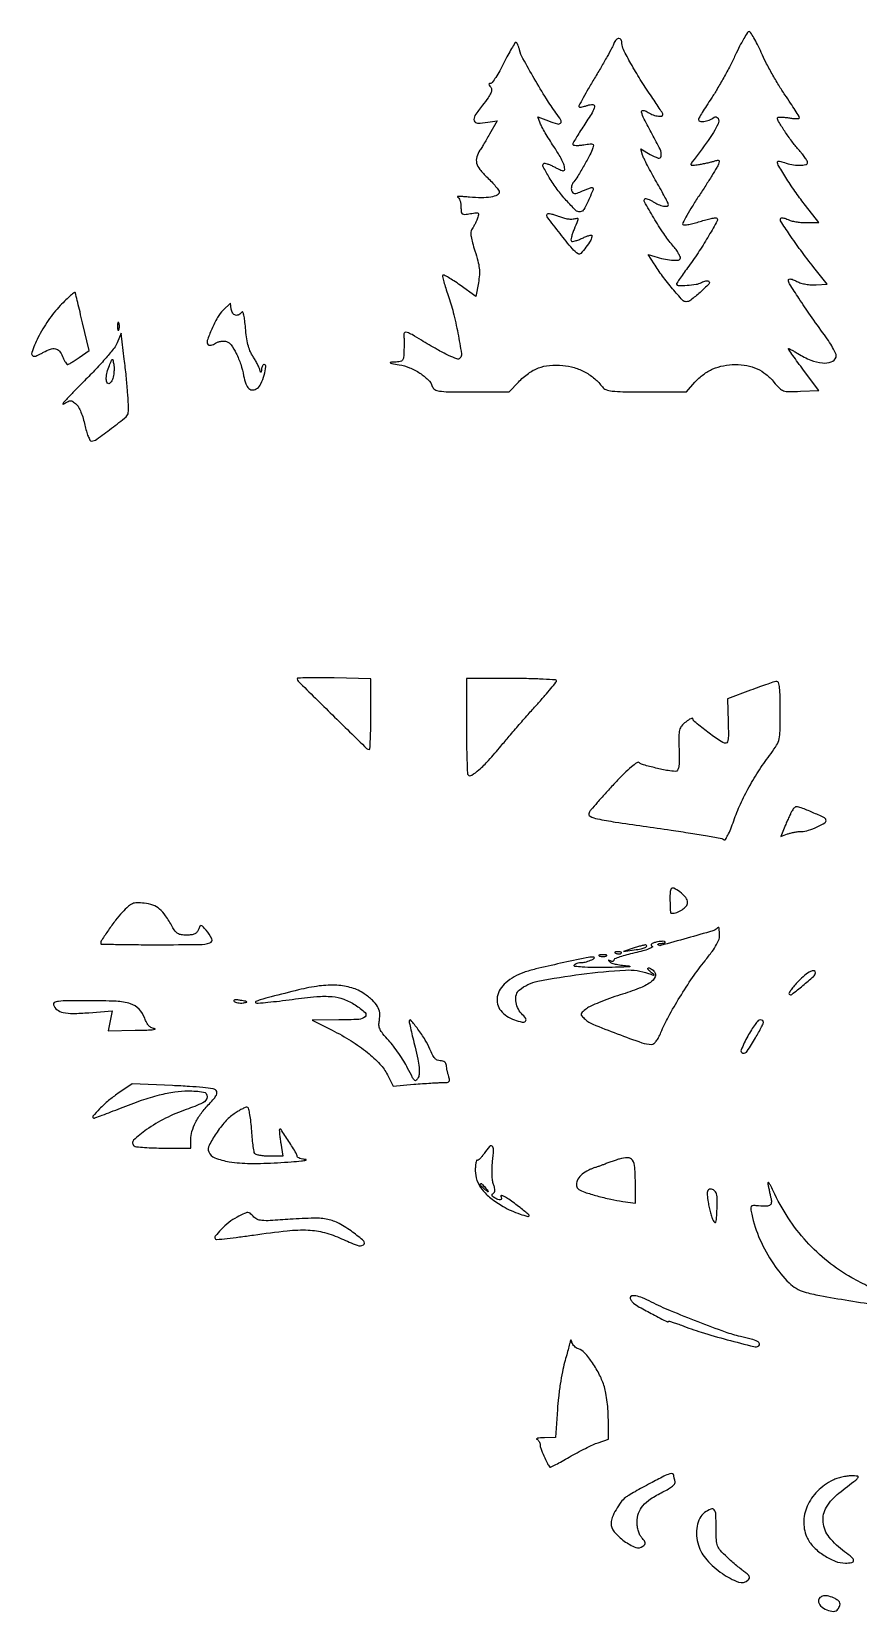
# Model space of a CAD drawing. Extents: x 163 to 863, y 117 to 709.
# Drawn here: x 163 to 466, y 130 to 709 of the extents above; entities that cross this region are included whole.
import ezdxf

# ---------------------------------------------------------------- set-up
doc = ezdxf.new("R2010")
doc.units = 0

msp = doc.modelspace()

# ---------------------------------------------------------------- linework, layer by layer
for points in [[(420.500526, 700.283913, -0.011257), (418.625258, 696.462688, -0.007203), (416.284272, 692.10677, -0.007237), (413.86619, 687.903202, -0.013403), (411.763604, 684.573963, 0.004452), (409.947243, 681.808836, 0.006654), (408.41394, 679.357664, 0.003151), (407.156046, 677.256214, 0.129629), (407.013078, 676.75, 0.361219), (407.530612, 676.104528, 0.085391), (409.018939, 676.057889, 0.060721), (410.96902, 676.577353, 0.057409), (412.777494, 677.556704, -0.455369), (414.193168, 677.204847, -0.23749), (414.205989, 675.146136, -0.038556), (410.601507, 669.094425, -0.01411), (404.628171, 661.113028, 0.077071), (404.243447, 660.436175, 0.41984), (404.402105, 660.092011, 0.114728), (405.128699, 660.007792, 0.009643), (407.013879, 660.258761, 0.008982), (408.514399, 660.515713, 0.006927), (410.141255, 660.847889, 0.007011), (411.652952, 661.20071, 0.016603), (412.764862, 661.51625, -0.018452), (414.012474, 661.865322, -0.220381), (414.491026, 661.769355, -0.302037), (414.636483, 661.373835, -0.030878), (414.33054, 660.370518, -0.045354), (413.766825, 659.198626, -0.003424), (411.935049, 656.182906, -0.004702), (409.68802, 652.615513, -0.003559), (407.157508, 648.741503, 0.007433), (404.72392, 644.952078, 0.01205), (402.782254, 641.652664, 0.005782), (401.270859, 638.861242, 0.32864), (401.353962, 638.312705, 0.227626), (401.874974, 638.129709, 0.015626), (403.465235, 638.355599, 0.019824), (405.414985, 638.775238, 0.013433), (407.6, 639.4, -0.010417), (409.77436, 640.035922, -0.015824), (411.690458, 640.488709, -0.01046), (413.271263, 640.775527, -0.240472), (413.695205, 640.638129, -0.333798), (413.844782, 639.584794, -0.005972), (410.863924, 634.320437, -0.013624), (407.327994, 628.609873, -0.013232), (403.453097, 623.043487, 0.003665), (401.746374, 620.689114, 0.005644), (400.308097, 618.625257, 0.002114), (399.10336, 616.838022, 0.148295), (399, 616.497191, 0.413894), (399.5682, 615.928372, 0.016202), (402.821816, 616.030275, 0.023735), (406.128617, 616.399419, 0.083384), (408.151388, 617.08102, -0.037453), (408.9734, 617.444689, -0.04846), (409.7731, 617.644473, -0.057004), (410.43916, 617.667183, -0.181429), (410.835646, 617.481128, -0.411474), (410.828065, 616.487246, -0.013013), (407.594412, 613.435736, -0.016561), (404.199562, 610.592024, -0.167584), (402.482822, 610, -0.212956), (401.180361, 610.581087, -0.00784), (397.554113, 614.750553, -0.014795), (393.850762, 619.419605, -0.019135), (390.751035, 623.924233), (388.587628, 627.341101), (391.043814, 626.566283, 0.02262), (394.238763, 625.715186, 0.032181), (397.142795, 625.273999, 0.032902), (399.443747, 625.22648, 0.247923), (400.351559, 625.759817, 0.245743), (400.393877, 626.349521, 0.02718), (399.767919, 627.598326, 0.028172), (398.799203, 629.09211, 0.019077), (397.539302, 630.68305, -0.028279), (394.274576, 634.965114, -0.014195), (390.623151, 640.706358, -0.005746), (387.220503, 646.559434, -0.337085), (387.377003, 647.710336, -0.246043), (387.748552, 647.82645, -0.039657), (388.50612, 647.62583, -0.036049), (389.436641, 647.221156, -0.024444), (390.433608, 646.635458, 0.043433), (392.309463, 645.627107, 0.057939), (394.160882, 645.073272, 0.087517), (395.514102, 645.072826, 0.364048), (396, 645.651736, 0.120118), (395.889035, 646.106971, 0.002154), (394.71732, 648.344014, 0.005241), (393.30685, 650.942639, 0.003458), (391.633431, 653.901736, -0.005356), (389.910065, 656.976341, -0.006267), (388.342985, 659.931128, -0.005586), (387.078968, 662.457388, -0.037715), (386.563687, 663.757425), (385.860512, 666.014849), (389.342274, 663.960559, 0.058925), (392.30582, 662.653684, 0.474256), (393.383583, 663.372291, 0.138323), (392.939871, 665.840781, 0.012909), (390.064843, 671.382534, -0.006912), (387.09523, 676.942455, -0.063851), (386.163033, 679.502499, -0.512507), (386.710474, 680.119758, -0.127961), (388.222506, 679.556704, 0.05778), (389.976613, 678.60847, 0.054513), (391.935759, 678.063658, 0.07058), (393.48541, 678.030506, 0.37962), (394, 678.610601, 0.140478), (393.880776, 679.02658, 0.002636), (392.658905, 680.960293, 0.006224), (391.184214, 683.205023, 0.004098), (389.43457, 685.75211, -0.012975), (385.702576, 691.397228, -0.013041), (382.275064, 697.218853, -0.009364), (379.513582, 702.429906, -0.117683), (379, 704.581751, 0.111518), (378.691173, 705.949186, 0.289472), (377.873487, 706.465279, 0.222686), (376.851249, 705.985596, 0.082815), (376.030492, 704.5802, -0.032757), (375.337255, 703.063879, -0.003877), (373.554266, 699.816027, -0.004622), (371.366386, 695.986409, -0.003775), (368.956966, 691.928758, 0.004754), (366.646713, 688.020685, 0.007768), (364.771642, 684.659373, 0.002474), (363.228889, 681.755534, 0.328287), (363.285913, 681.380754, 0.220154), (363.600706, 681.26513, 0.0252), (364.369454, 681.367025, 0.026654), (365.318723, 681.594766, 0.018643), (366.361312, 681.947271, -0.104353), (368.25933, 682.244558, -0.452284), (368.880662, 681.458213, -0.092532), (368.037462, 679.253805, -0.009349), (365, 674.5, 0.00596), (363.469647, 672.140305, 0.008619), (362.178561, 670.016368, 0.005043), (361.14654, 668.209159, 0.126921), (361.003183, 667.662102, 0.361272), (361.23869, 667.376502, 0.036883), (362.176671, 667.268976, 0.032764), (363.468058, 667.301396, 0.019194), (365.002507, 667.500424, -0.008978), (367.367377, 667.856417, -0.117045), (368.245319, 667.766933, -0.335473), (368.545201, 667.317928, -0.071671), (368.344986, 666.338321, -0.034377), (367.252998, 663.849278, -0.008148), (365.08507, 659.866295, -0.007892), (362.797502, 655.966805, -0.038688), (361.306692, 653.894618, 0.062818), (360.833034, 653.164545, 0.054031), (360.525871, 652.301945, 0.056633), (360.421456, 651.443139, 0.093836), (360.55122, 650.727119, 0.08865), (361.019578, 649.951497, 0.206488), (361.620391, 649.6661, 0.096236), (362.577515, 649.816311, 0.012057), (364.543211, 650.582502, -0.006383), (367.6805, 651.846547, -0.303451), (368.31552, 651.705216, -0.298031), (368.43501, 651.060526, -0.006229), (367.079143, 647.928035, -0.019745), (365.056186, 643.849428, -0.24969), (363.669766, 642.938115, -0.220568), (362.024836, 643.523799, -0.015563), (358.562915, 647.141248, -0.02335), (355.269666, 651.167236, -0.02317), (352.357098, 655.492891, -0.015939), (350.144596, 659.407867, -0.328039), (350.337308, 660.670642, -0.252843), (350.684266, 660.774214, -0.024221), (351.568031, 660.545118, -0.026236), (352.656761, 660.142095, -0.017565), (353.85741, 659.573736, 0.006826), (355.063155, 658.970938, 0.009278), (356.168182, 658.462285, 0.006634), (357.10119, 658.06829, 0.096876), (357.45034, 658, 0.434934), (358.036235, 658.628553, 0.075378), (357.63701, 660.40804, 0.039133), (356.288018, 663.20501, 0.014673), (353.985326, 666.902781, -0.007095), (352.380873, 669.394335, -0.007524), (350.879632, 671.882527, -0.007225), (349.651077, 674.06158, -0.033915), (349.050378, 675.367497), (348.130102, 677.788004), (352.075804, 676.238088, 0.021691), (355.325028, 675.121813, 0.28611), (356.496065, 675.445639, 0.332616), (356.609884, 676.563518, 0.02568), (354.821293, 679.222782, -0.021213), (351.290511, 684.37241, -0.008335), (346.851169, 691.745978, -0.00598), (342.71712, 699.079671, -0.063947), (341.471906, 702.255913, 0.021625), (341.159167, 703.307187, 0.032021), (340.788006, 704.193925, 0.033157), (340.41259, 704.839499, 0.249434), (340.110877, 705, 0.261286), (339.737525, 704.790601, 0.004899), (338.545925, 702.796875, 0.010619), (337.198518, 700.374824, 0.006737), (335.727472, 697.5, -0.011319), (334.223424, 694.625937, -0.017123), (332.774385, 692.203125, -0.011978), (331.486002, 690.308559, -0.241972), (330.885742, 690, 0.085814), (330.423403, 689.920061, 0.320157), (330.264007, 689.691363, 0.149172), (330.389961, 689.294285, 0.022354), (330.900931, 688.61937, -0.179772), (331.236422, 687.661765, -0.101882), (330.962587, 686.447621, -0.050068), (329.9673, 684.729061, -0.010976), (327.906336, 682.000722, 0.020812), (325.129818, 678.170783, 0.223303), (324.857571, 676.322721, 0.334291), (326.090525, 675.419146, 0.037039), (329.795502, 675.741666), (333.262643, 676.304306), (330.459126, 671.402153, -0.001572), (329.335588, 669.451824, -0.001957), (328.278401, 667.646257, -0.001589), (327.380145, 666.136781, -0.014878), (326.972236, 665.5, 0.076315), (325.789565, 663.03373, 0.138682), (325.746958, 660.815472, 0.105113), (326.918194, 658.485883, 0.032873), (329.571344, 655.586233, -0.012595), (331.26766, 653.876874, -0.017278), (332.699082, 652.250825, -0.014061), (333.784962, 650.849243, -0.159081), (334, 650.190469, -0.294713), (333.278349, 649.072479, -0.063248), (330.964069, 648.361474, -0.044925), (327.511371, 648.077873, -0.023037), (323.170564, 648.312069, 0.006472), (321.074808, 648.494907, 0.015975), (319.532916, 648.559904, 0.04053), (318.768286, 648.505653, 0.757435), (318.75, 648.357081, -0.158269), (319.230433, 647.943542, -0.052414), (319.632812, 647.091978, -0.046024), (319.907815, 645.990692, -0.038199), (320, 644.785824, 0.024354), (320.090037, 642.938434, 0.21533), (320.486963, 642.247722, 0.181748), (321.31042, 642.023842, 0.016693), (323.448147, 642.297872, -0.009455), (325.691648, 642.61853, -0.210544), (326.307242, 642.433508, -0.297619), (326.464514, 641.897211, -0.017511), (325.890307, 640.211485, -0.01519), (325.433841, 639.112585, -0.013503), (324.894326, 637.998777, -0.013685), (324.354411, 637.023151, -0.039997), (323.912395, 636.394442, 0.176053), (323.597048, 635.514711, 0.03713), (323.727233, 633.861188, 0.028907), (324.211852, 631.594103, 0.012201), (325.110894, 628.611772, -0.014121), (326.19408, 624.968014, -0.037785), (326.692438, 622.307595, -0.044474), (326.743193, 619.862418, -0.026926), (326.39066, 616.986502), (325.5, 611.972803), (319.69876, 616.101828, 0.009677), (317.436835, 617.646689, 0.015608), (315.446786, 618.863104, 0.009434), (313.785389, 619.767643, 0.32726), (313.370377, 619.70371, 0.258576), (313.243655, 619.261909, 0.007666), (313.722471, 617.322669, 0.013495), (314.402193, 614.997331, 0.008682), (315.30924, 612.338283, -0.02562), (317.19495, 606.129749, -0.014586), (318.865172, 598.462031, -0.006926), (320.165885, 590.950042, -0.240216), (319.628735, 589.295401, -0.294244), (318.541564, 589.060195, -0.019932), (315.483387, 590.350038, -0.01959), (311.271713, 592.532859, -0.007148), (305.48146, 595.938195, 0.006736), (302.066461, 597.950396, 0.044343), (300.264509, 598.777592, 0.175072), (299.401227, 598.773362, 0.342413), (299.05681, 598.223354, -0.018134), (299.11674, 597.289289, -0.00451), (299.145517, 595.757798, -0.004605), (299.146494, 594.003512, -0.004609), (299.115154, 592.25, -0.014952), (298.964849, 589.615438, -0.143367), (298.560817, 588.578935, -0.191256), (297.711143, 588.0738, -0.030571), (295.75, 587.882381, 0.008665), (294.106553, 587.794367, 0.734773), (294.067733, 587.63049, 0.09026), (294.637165, 587.418757, 0.002376), (297.307756, 586.957018, -0.056306), (301.183384, 585.846982, -0.046722), (304.98155, 583.84631, -0.049206), (308.018503, 581.407858, -0.122764), (309.499787, 579.00067, 0.185538), (310.390306, 577.886367, 0.098147), (312.086031, 577.297968, 0.031771), (315.426287, 577.047641, 0.002821), (323.871221, 577), (337.607666, 577), (341.053833, 580.578165, -0.043144), (344.713185, 583.774435, -0.068156), (348.373097, 585.753073, -0.068177), (352.429404, 586.674517, -0.043198), (357.285504, 586.678826, -0.051813), (361.527053, 585.867537, -0.05126), (365.527449, 584.199944, -0.052294), (369.031718, 581.792881, -0.058869), (371.806704, 578.795111, 0.152073), (373.117797, 577.819473, 0.056719), (375.380648, 577.30254, 0.024606), (379.368194, 577.054716, 0.003217), (387.872705, 577), (402.632002, 577), (405.752266, 580.524396, -0.051052), (408.827847, 583.356048, -0.057154), (412.304544, 585.383442, -0.056303), (416.195912, 586.592548, -0.047228), (420.5, 587, -0.045204), (424.798309, 586.610602, -0.061275), (428.515459, 585.448151, -0.062914), (431.766512, 583.449756, -0.051196), (434.677415, 580.575183, 0.023784), (436.718243, 578.326296, 0.113656), (438.177421, 577.411544, 0.08477), (440.0875, 577.094504, 0.009975), (444.413374, 577.200951), (451.121504, 577.5), (445.560752, 584.925738, -0.002452), (443.429169, 587.801506, -0.00388), (441.633471, 590.289376, -0.001003), (440.090407, 592.471836, -0.154569), (440, 592.757298, -0.545338), (440.127828, 592.839644, -0.009534), (441.017701, 592.414935, -0.014339), (442.135399, 591.814395, -0.007964), (443.464515, 591.021931, 0.042204), (448.179804, 588.631371, 0.072958), (452.442473, 587.591835, 0.107579), (455.659224, 587.982293, 0.220803), (457.442431, 589.710573, 0.191344), (457.431062, 590.68133, 0.023427), (456.514801, 592.644508, 0.023532), (455.089101, 595.074586, 0.013614), (453.162168, 597.862031, -0.00509), (448.036284, 605.013244, -0.008039), (443.802573, 611.259851, -0.0043), (440.415154, 616.533475, -0.141525), (440, 617.970811, -0.32533), (440.232633, 618.290503, -0.119261), (440.822752, 618.335008, -0.057485), (441.782009, 618.062313, -0.021362), (443.056217, 617.470929, 0.046832), (444.54313, 616.870727, 0.028118), (446.396521, 616.429256, 0.027561), (448.353645, 616.188284, 0.03564), (450.162708, 616.195249), (454.212983, 616.5), (449.352078, 622.570234, -0.008556), (444.489026, 628.860815, -0.01232), (440.421303, 634.602819, -0.005588), (437.141816, 639.602532, -0.352263), (437.247953, 640.581286, -0.196515), (437.607712, 640.732252, -0.049858), (438.251458, 640.673894, -0.043194), (439.032692, 640.452311, -0.032183), (439.848612, 640.08102, 0.062822), (440.936605, 639.66413, 0.019954), (442.641649, 639.31755, 0.019568), (444.591226, 639.079498, 0.020596), (446.520362, 639), (451.172207, 639), (446.24054, 645.25, -0.013582), (442.779221, 649.89041, -0.011542), (439.375305, 654.967294, -0.006726), (436.447082, 659.699708, -0.135991), (436, 661.313107, -0.393915), (436.169301, 661.494656, -0.050231), (436.753498, 661.476785, -0.037571), (437.581134, 661.303781, -0.02054), (438.5651, 660.975249, 0.049357), (441.183059, 660.26566, 0.042186), (444.032834, 660.032228, 0.043566), (446.367952, 660.242179, 0.363344), (447, 660.997119, 0.139831), (446.83524, 661.574738, 0.013526), (446.025154, 662.803743, 0.01635), (444.952402, 664.237005, 0.012213), (443.681375, 665.747119, -0.020793), (441.187973, 668.814858, -0.014328), (438.613776, 672.480358, -0.009309), (436.389762, 675.988767, -0.137446), (436, 677.379852, -0.386932), (436.200617, 677.60028, -0.023253), (437.175, 677.646634, -0.025138), (438.466182, 677.583021, -0.014769), (440, 677.384009, 0.015058), (441.533811, 677.1859, 0.025631), (442.825, 677.12506, 0.024073), (443.796768, 677.175933, 0.385092), (444, 677.400676, 0.139273), (443.871604, 677.852684, 0.002223), (442.448767, 680.132378, 0.005657), (440.743084, 682.77171, 0.003698), (438.719205, 685.778484, -0.01353), (436.449492, 689.297945, -0.008604), (433.990916, 693.508367, -0.008642), (431.719414, 697.726038, -0.015832), (430.038487, 701.25, 0.011004), (428.658098, 704.217288, 0.016978), (427.323189, 706.711673, 0.011489), (426.128132, 708.668271, 0.265204), (425.569282, 708.959951, 0.247263), (424.999275, 708.63189, 0.008754), (423.639256, 706.394844, 0.014392), (422.110689, 703.596533, 0.009367)], [(361.151931, 640.32948, -0.024819), (362.53219, 640.618121, -0.438081), (362.852297, 640.364894, -0.115892), (362.744999, 639.678321, -0.0025), (361.441419, 636.514038, 0.017281), (360.885826, 635.043429, 0.025257), (360.508443, 633.711806, 0.022995), (360.312307, 632.631957, 0.233903), (360.453976, 632.21269, 0.240949), (360.865848, 632.079614, 0.025616), (361.881779, 632.297843, 0.027104), (363.134951, 632.708976, 0.018443), (364.512557, 633.304597, -0.016134), (365.850344, 633.89035, -0.029953), (366.974466, 634.263563, -0.035945), (367.788908, 634.419189, -0.450428), (367.996262, 634.233821, -0.133451), (367.529299, 632.549368, -0.028088), (365.809052, 629.990799, -0.023132), (363.881233, 627.675554, -0.360438), (362.93016, 627.543164, -0.081613), (360.811075, 629.388436, -0.006997), (356.287341, 635.011252, -0.00308), (351.606488, 641.075647, -0.31064), (351.556846, 642.091979, -0.268977), (351.960802, 642.30833, -0.035379), (352.967013, 642.202759, -0.03329), (354.247541, 641.886921, -0.021855), (355.673771, 641.362947, 0.026349), (357.199209, 640.818027, 0.025993), (358.780393, 640.433707, 0.026913), (360.196607, 640.24474, 0.083849)], [(173.186835, 608.604034, 0.039005), (168.784758, 603.155452, 0.032859), (164.996581, 596.776546, 0.035233), (162.724876, 591.399876, 0.529327), (163.75, 590.035435, 0.082449), (164.180304, 590.127934, 0.01178), (165.014062, 590.480268, 0.013124), (165.987845, 590.950213, 0.01086), (167, 591.5, -0.043946), (169.558262, 592.677858, -0.139581), (171.419375, 592.801386, -0.170035), (172.843398, 591.932338, -0.073459), (174, 590, 0.015296), (174.517859, 588.850541, 0.022713), (175.0465, 587.88125, 0.019282), (175.530816, 587.147281, 0.241794), (175.81757, 587, 0.129577), (176.186, 587.097111, 0.006115), (177.303597, 587.748429, 0.009722), (178.618708, 588.571724, 0.006808), (180.06904, 589.547845), (183.745581, 592.095689), (181.353161, 602.297845, 0.000542), (180.417729, 606.267512, 0.000801), (179.58781, 609.74753, 0.000355), (178.872184, 612.717835, 0.015811), (178.703022, 613.332045, 0.523211), (178.384704, 613.432728, 0.012717), (176.976333, 612.28641, 0.016843), (175.222598, 610.677702, 0.009323)], [(232.911895, 606.95735, 0.068676), (230.804016, 604.225168, 0.027593), (228.684732, 599.998895, 0.020187), (227.050287, 595.775788, 0.286012), (227.401106, 594.265561, 0.190547), (227.808004, 594.089281, 0.060002), (228.480827, 594.148385, 0.050096), (229.285215, 594.403914, 0.037656), (230.108026, 594.835391, -0.058341), (231.028179, 595.27049, -0.043076), (232.123613, 595.537454, -0.043839), (233.219315, 595.609133, -0.071379), (234.137116, 595.456481, -0.165276), (235.820746, 594.216183, -0.037203), (237.657519, 591.109235, -0.035863), (239.283986, 587.128033, -0.033167), (240.375498, 582.850483, 0.04061), (241.173972, 579.904835, 0.122357), (242.322523, 578.187164, 0.205478), (243.752408, 577.693249, 0.140577), (245.387011, 578.293722, 0.130623), (246.724938, 579.949405, 0.034873), (247.897628, 583.160433, 0.03401), (248.559945, 586.230971, 0.457184), (247.894689, 587, 0.181949), (247.545316, 586.868511, 0.083735), (247.233534, 586.485937, 0.066312), (247.004526, 585.919637, 0.048778), (246.90032, 585.25, -0.008561), (246.828887, 584.286722, -0.483488), (246.69771, 584.200977, -0.232907), (246.53149, 584.365217, -0.00484), (246.15032, 585.5, 0.031614), (245.767259, 586.465832, 0.012165), (245.1198, 587.756002, 0.011988), (244.347587, 589.125515, 0.014469), (243.555383, 590.371496, -0.057821), (242.678541, 592.056759, -0.029824), (241.964658, 594.327421, -0.025399), (241.417642, 597.10882, -0.016414), (241.055383, 600.371496, 0.010516), (240.779121, 603.158998, 0.027068), (240.428921, 605.151997, 0.054088), (240.053547, 606.226362, 0.586916), (239.690983, 606.25, -0.120899), (238.621617, 605.242232, -0.194368), (237.396625, 605.08062, -0.185657), (236.362123, 605.819022, -0.111122), (235.819551, 607.25), (235.5, 609.5)], [(194.157895, 601, 0.017491), (194.189089, 600.10856, 0.078554), (194.306058, 599.601562, 0.447206), (194.474999, 599.540618, 0.174857), (194.662281, 599.75, 0.057986), (194.818615, 600.320008, 0.037979), (194.87034, 601, 0.037979), (194.818615, 601.679992, 0.057986), (194.662281, 602.25, 0.174857), (194.474999, 602.459382, 0.447206), (194.306058, 602.398438, 0.078554), (194.189089, 601.89144, 0.017491)], [(194.035394, 594.979561, -0.072116), (192.911641, 593.043359, -0.010164), (189.966, 589.4757, -0.011328), (186.249497, 585.349196, -0.009073), (182.068986, 581.072013, 0.004145), (178.194319, 577.185119, 0.010088), (175.419979, 574.238871, 0.023831), (174.10404, 572.63639, 0.837373), (174.275623, 572.453812, -0.016091), (176.02794, 573.517638, -0.127409), (176.937469, 573.759584, -0.158145), (177.757366, 573.49952, -0.028687), (179.016779, 572.484816, -0.084457), (179.86655, 571.404952, -0.026011), (180.763788, 569.529324, -0.024816), (181.578897, 567.258037, -0.022818), (182.191232, 564.853017, 0.018466), (182.741541, 562.61019, 0.028263), (183.397779, 560.719324, 0.02723), (184.066426, 559.317297, 0.274429), (184.600992, 559, 0.157003), (186.523724, 559.619008, 0.00772), (191.948174, 563.643992, 0.006564), (197.322599, 567.875137, 0.206519), (198.088861, 569.334764, 0.030006), (198.136143, 572.267831, 0.00756), (197.854432, 577.037587, 0.007292), (197.346261, 582.751859, 0.005593), (196.630263, 588.979561), (195.432815, 598.459122)], [(192.563828, 582.398287, -0.036201), (192.261345, 581.480216, -0.04822), (191.85056, 580.704497, -0.057254), (191.39989, 580.167004, -0.191971), (190.980948, 580, -0.327049), (190.255433, 580.531397, -0.0842), (190.042636, 582.058485, -0.056242), (190.354773, 584.243199, -0.035564), (191.178523, 586.6849, -0.003442), (191.99221, 588.591576, -0.222508), (192.255754, 588.823972, -0.43946), (192.472608, 588.693003, -0.007273), (192.761403, 587.148287, -0.033336), (192.873125, 586.074043, -0.01964), (192.870162, 584.782893, -0.019596), (192.765318, 583.487467, -0.0315)], [(259.998316, 471.920274, 0.200202), (260.393948, 470.979498, 0.000353), (272.911853, 458.674418, 0.000359), (285.441699, 446.392658, 0.196129), (286.404215, 446, 0.398414), (286.645721, 446.228749, 0.002063), (286.824988, 449.802854, 0.007184), (286.957177, 453.981872, 0.004313), (287, 458.945884), (287, 471.891769), (273.498316, 472.195884, 0.004022), (268.32124, 472.270835, 0.006711), (263.963247, 472.240372, 0.001804), (260.221598, 472.150479, 0.406991)], [(322, 454.666667, 0.003316), (322.04436, 447.97804, 0.005242), (322.180544, 442.244456, 0.001547), (322.365666, 437.28698, 0.188429), (322.614619, 436.718715, 0.351455), (323.946729, 436.57232, 0.038159), (326.598666, 438.55822, 0.029062), (330.13056, 442.03235, 0.011089), (334.647979, 447.252489, -0.003722), (337.681163, 450.863692, -0.002218), (341.342667, 455.119265, -0.002219), (345.029061, 459.327643, -0.003839), (348.136155, 462.789164, 0.005189), (350.76665, 465.735683, 0.007896), (352.983746, 468.353932, 0.00359), (354.80882, 470.612436, 0.169721), (355, 471.159432, 0.396462), (354.679992, 471.499576, 0.002521), (350.153125, 471.753083, 0.00795), (344.826785, 471.939579, 0.004775), (338.5, 472), (322, 472)], [(426.083826, 467.711249), (417.667652, 464.5), (417.900872, 456.117283, -0.005068), (417.983732, 451.430716, -0.043255), (417.818245, 449.337986, -0.16263), (417.360377, 448.475015, -0.28944), (416.6001, 448.323214, -0.062763), (414.180951, 449.61906, -0.010178), (409.886254, 452.799893, -0.004994), (405.486279, 456.270271, -0.227029), (405, 457.286035, 0.461251), (404.799911, 457.456788, 0.068858), (404.222248, 457.281013, 0.039496), (403.369065, 456.80172, 0.018935), (402.352334, 456.062506, 0.054413), (400.847726, 454.588172, 0.112853), (400.118682, 453.124376, 0.059019), (399.854459, 450.922537, 0.006989), (399.915872, 445.989926, -0.006559), (399.972694, 441.721008, -0.040488), (399.795748, 439.534196, -0.103005), (399.363402, 438.409373, -0.254956), (398.612759, 438, -0.047395), (395.89759, 438.257948, -0.010888), (391.391074, 439.22419, -0.007905), (386.893295, 440.366899, -0.103192), (385.365258, 441.143593, 0.329552), (384.483431, 441.178205, 0.025537), (382.483146, 439.662245, 0.02218), (379.75434, 437.150833, 0.007571), (376.017555, 433.276789, 0.00371), (372.807287, 429.794697, 0.005001), (369.95741, 426.59335, 0.003464), (367.617199, 423.873164, 0.052974), (366.920368, 422.849508, 0.419554), (367.317748, 421.576942, 0.06614), (370.063075, 420.60106, 0.015762), (376.527973, 419.438465, 0.000858), (397, 416.455477, -0.003488), (404.154567, 415.374515, -0.005373), (410.326125, 414.329894, -0.001981), (415.606072, 413.356107, -0.142894), (416.386808, 412.959312, 0.46873), (416.87817, 413.019838, 0.023894), (417.793227, 414.603971, 0.023571), (418.850404, 416.915779, 0.012107), (419.965508, 419.900391, -0.023906), (422.403793, 425.98474, -0.019076), (425.586847, 432.296258, -0.018439), (429.373961, 438.583809, -0.018245), (433.626725, 444.598075, 0.026578), (435.668961, 447.590739, 0.082735), (436.572758, 449.849697, 0.048894), (436.928171, 452.853187, 0.005019), (437, 460.008653, 0.005537), (436.940991, 465.336906, 0.022876), (436.72245, 468.550877, 0.03437), (436.3629, 470.50074, 0.35113), (435.75, 470.961249, 0.069678), (434.921709, 470.818964, 0.003774), (432.394936, 469.990577, 0.005825), (429.398797, 468.944196, 0.004214)], [(441.143866, 423.25, 0.011922), (440.685492, 422.331929, 0.00368), (440.038405, 420.927919, 0.003679), (439.33756, 419.346446, 0.004033), (438.68164, 417.802489), (437.145916, 414.104979), (439.638058, 415.052489, -0.027242), (440.776328, 415.415667, -0.017012), (442.142428, 415.721669, -0.017062), (443.513421, 415.931984, -0.029532), (444.663971, 416, 0.073747), (447.337966, 416.396555, 0.035711), (450.574557, 417.636472, 0.030356), (453.355677, 419.148347, 0.346418), (453.750887, 420.24734, 0.206469), (453.018441, 421.067494, 0.006426), (448.813822, 422.954056, 0.010125), (444.68803, 424.643529, 0.092077), (442.785184, 424.999185, 0.16568), (442.448584, 424.88493, 0.040419), (442.008185, 424.485698, 0.037051), (441.551045, 423.919845, 0.029645)], [(396.901165, 394.75, 0.089447), (396.595146, 393.225188, 0.011463), (396.60615, 389.873461, 0.00581), (396.738631, 386.372995, 0.399803), (397.130541, 386, 0.085483), (399.067417, 386.333576, 0.061969), (401.027699, 387.31674, 0.066477), (402.515866, 388.625705, 0.181096), (403, 389.918545, 0.174403), (402.343988, 391.742071, 0.05259), (400.207096, 393.835172, 0.062895), (397.972741, 395.187723, 0.426638)], [(195.905317, 386.334114, 0.023734), (193.471406, 383.477796, 0.013521), (190.793725, 379.814692, 0.008104), (188.390037, 376.208921, 0.143923), (188, 374.881966, 0.40848), (188.153387, 374.72554, 0.00033), (194.13135, 374.612203, 0.00286), (200.869058, 374.527449, 0.001715), (208.872681, 374.5, 0.002377), (224.200348, 374.572873, 0.070101), (228.04279, 375.151568, 0.460461), (228.720018, 376.675012, 0.072261), (226.638207, 379.790946, 0.007883), (225.257316, 381.276079, 0.181331), (224.743427, 381.522558, 0.314228), (224.346528, 381.295068, 0.021781), (223.819443, 380.040946, -0.085193), (223.259568, 379.072756, -0.109535), (222.448333, 378.445316, -0.080949), (221.253545, 378.103575, -0.029269), (219.485714, 378, -0.035226), (217.539859, 378.137258, -0.099077), (216.258583, 378.588121, -0.099258), (215.250829, 379.496771, -0.035434), (214.20349, 381.136686, 0.024821), (211.769042, 385.132873, 0.069709), (209.575282, 387.554937, 0.088237), (207.125143, 388.956513, 0.058886), (203.967004, 389.682492, 0.025697), (201.265806, 389.836441, 0.100136), (199.631844, 389.515317, 0.088592), (198.148512, 388.563737, 0.017628)], [(413.829894, 380.49656, -0.126187), (412.252652, 379.563186, -0.002324), (402.870456, 376.87894, -0.001348), (393.172115, 374.18113, -0.269777), (392.238885, 374.427781, -0.297604), (392.193835, 374.642423, -0.195745), (392.373298, 374.831911, -0.077055), (392.834273, 374.96056, -0.029596), (393.5, 375, 0.028346), (394.167254, 375.037858, 0.072699), (394.63362, 375.161171, 0.185089), (394.821091, 375.342837, 0.314956), (394.784665, 375.548668, 0.178861), (394.40988, 375.721197, 0.029501), (393.600219, 375.736143, 0.029235), (392.602002, 375.637016, 0.022121), (391.522978, 375.416411, 0.022578), (390.37011, 375.071058, 0.110696), (389.796397, 374.714004, 0.309984), (389.724673, 374.345877, 0.153301), (390.051047, 373.968451, -0.559904), (390.049523, 373.546119, -0.044667), (388.820454, 372.941638, -0.026572), (386.662402, 372.239208, -0.010658), (383.646068, 371.500327, 0.011195), (380.715256, 370.779062, 0.01777), (378.246033, 370.017333, 0.012094), (376.301991, 369.28792, 0.305959), (376, 368.840602, -0.164933), (375.896582, 368.535615, -0.181276), (375.632812, 368.370871, -0.120388), (375.22888, 368.387031, -0.058656), (374.75, 368.587687, 0.010636), (374.176524, 368.89556, 0.384294), (374.042912, 368.859678, 0.33076), (374.052578, 368.70937, 0.009614), (374.5, 368.201612, 0.138286), (375.220607, 367.755405, 0.018576), (376.96875, 367.32307, 0.020294), (379.129282, 366.963944, 0.015811), (381.5, 366.743992, -0.166047), (381.880465, 366.587606, -0.664765), (381.827976, 366.430086, -0.012475), (378.976085, 366.285006, -0.002918), (374.190983, 366.189084, -0.005026), (368.434458, 366.165166, -0.01448), (364.445478, 366.304251, -0.013481), (361.715932, 366.552696, -0.54846), (361.5, 367, -0.12069), (361.891631, 367.385111, -0.047523), (362.580088, 367.710748, -0.04346), (363.425034, 367.935496, -0.041553), (364.309017, 368.015313, 0.069264), (365.972409, 368.258712, 0.035436), (367.95463, 368.992283, 0.103987), (368.814743, 369.622728, 0.642268), (368.657084, 369.984687, 0.056389), (365.901369, 369.723508, 0.002491), (356.491249, 367.696794, 0.003847), (347.382649, 365.613878, 0.026778), (343, 364.324885, 0.089418), (336.391856, 360.559268, 0.171474), (333.319951, 355.374053, 0.224137), (334.564912, 350.411369, 0.142259), (339.570103, 346.976864, 0.023584), (342.445476, 346.176081, 0.244054), (343.598429, 346.475759, 0.376871), (343.708509, 347.412864, 0.037593), (342.17061, 349.318394, -0.082667), (340.73903, 351.460067, -0.083023), (340.081213, 353.946839, -0.093678), (340.298363, 356.253253, -0.150467), (341.371388, 357.893262, -0.125545), (348.152265, 361.109969, -0.016232), (364.123527, 363.698859, -0.017516), (380.241122, 365.205539, -0.100674), (388.6849, 363.994169, 0.001947), (390.532208, 363.34223, 0.217073), (390.785525, 363.365637, 0.52952), (390.7974, 363.519191, 0.003556), (389.55887, 364.494169, -0.024915), (388.883578, 365.074129, -0.071688), (388.501874, 365.557662, -0.223174), (388.476373, 365.853564, -0.314167), (388.686426, 366, -0.10074), (389.180392, 365.899455, -0.041001), (389.790558, 365.579031, -0.038428), (390.410425, 365.115259, -0.039751), (390.944468, 364.566912, -0.297209), (391.163084, 362.673207, -0.129866), (389.417378, 360.687395, -0.056035), (385.278735, 358.535846, -0.015558), (378.36265, 356.117735, 0.009827), (374.403417, 354.784163, 0.011134), (370.662779, 353.347013, 0.010408), (367.546101, 351.9928, 0.05867), (366, 351.049307, 0.012764), (364.406595, 349.732476, 0.183485), (364.065712, 349.095979, 0.219338), (364.267209, 348.451632, 0.01897), (365.5, 347.187515, 0.093882), (368.290794, 345.387689, 0.006144), (377.27506, 341.868987, 0.006543), (386.302779, 338.59493, 0.084467), (389.82495, 338.003748, 0.16672), (390.63488, 338.283559, 0.058215), (391.524126, 339.162093, 0.045371), (392.422876, 340.520566, 0.025939), (393.264661, 342.299702, -0.027178), (396.03571, 348.119057, -0.013034), (400.182339, 355.281042, -0.012921), (404.884634, 362.509806, -0.01875), (409.430553, 368.614675, 0.011327), (412.049301, 372.024633, 0.031515), (413.676269, 374.567162, 0.045848), (414.561758, 376.579115, 0.099037), (414.772628, 378.25, 0.002599), (414.616012, 380.277591, 0.078921), (414.495347, 380.771095, 0.457649), (414.273008, 380.843565, 0.060596)], [(370.75, 370.337719, 0.057986), (371.320008, 370.181385, 0.037979), (372, 370.12966, 0.037979), (372.679992, 370.181385, 0.057986), (373.25, 370.337719, 0.174857), (373.459382, 370.525001, 0.447206), (373.398438, 370.693942, 0.078554), (372.89144, 370.810911, 0.017491), (372, 370.842105, 0.017491), (371.10856, 370.810911, 0.078554), (370.601562, 370.693942, 0.447206), (370.540618, 370.525001, 0.174857)], [(376.8125, 371.316886, 0.051402), (377.359369, 371.160852, 0.05415), (377.916927, 371.123424, 0.060344), (378.402231, 371.202593, 0.126455), (378.729167, 371.395833, 0.296942), (378.77538, 371.614691, 0.208169), (378.592839, 371.799335, 0.077125), (378.112848, 371.910055, 0.028489), (377.416667, 371.921053, 0.018894), (376.670344, 371.862007, 0.168741), (376.37858, 371.720685, 0.470617), (376.395823, 371.538436, 0.054073)], [(383.5, 373.326718), (379.5, 371.995015), (383.5, 372.586692, 0.010143), (386.056501, 373.018007, 0.047125), (387.492712, 373.433491, 0.166459), (388.002296, 373.867677, 0.375645), (387.916667, 374.32921, 0.216684), (387.596325, 374.408251, 0.009584), (386.447396, 374.170527, 0.014716), (385.06298, 373.813151, 0.009832)], [(443.517925, 361.018356, 0.015909), (442.07553, 359.443991, 0.025923), (440.967664, 358.010702, 0.023784), (440.231991, 356.833723, 0.335967), (440.29589, 356.370776, 0.377175), (441.229132, 356.310924, 0.007364), (445.289991, 359.541624, 0.009779), (449.168414, 362.850489, 0.181965), (449.905806, 364.25, 0.407706), (449.397537, 364.919532, 0.155118), (448.121156, 364.712797, 0.057156), (445.99437, 363.311643, 0.025147)], [(260.5, 357.936023, 0.000944), (250.437256, 355.394392, 0.010594), (246.461369, 354.291975, 0.0388), (244.791085, 353.645615, 0.674292), (244.817255, 353.227582, 0.10093), (245.697304, 353.120955, 0.003306), (249.248684, 353.431483, 0.006203), (253.451194, 353.87962, 0.004261), (258.205652, 354.487486, -0.011893), (267.133002, 355.490632, -0.044442), (272.775452, 355.486607, -0.066209), (277.080518, 354.515932, -0.056098), (281.25, 352.418569, -0.03699), (284.845707, 349.673222, -0.445697), (284.855341, 348.124646, -0.173567), (282.5377, 347.159024, -0.011657), (275.25, 346.95676), (265.5, 346.913521), (272.784941, 343.20676, -0.02232), (279.753332, 339.260154, -0.029431), (285.699572, 335.025906, -0.033267), (290.290447, 330.798984, -0.072224), (293.053253, 326.895616), (295.182496, 322.721955), (302.742126, 323.360977, -0.002939), (305.853844, 323.605603, -0.002984), (308.952304, 323.812287, -0.002902), (311.649127, 323.960316, -0.012259), (313.267509, 324, 0.020682), (314.943124, 324.06934, 0.17738), (315.612657, 324.379507, 0.238881), (315.813591, 324.992219, 0.038785), (315.519601, 326.25, -0.014786), (315.237696, 327.239378, -0.010798), (314.981133, 328.353125, -0.010927), (314.783709, 329.420102, -0.023556), (314.688684, 330.25, 0.100575), (314.490177, 330.974639, 0.111854), (314.028855, 331.532863, 0.09945), (313.323179, 331.881723, 0.065313), (312.421572, 332, -0.109388), (311.314361, 332.245165, -0.10097), (310.377168, 332.938699, -0.066892), (309.512471, 334.205678, -0.022602), (308.599301, 336.25, 0.044731), (306.935396, 339.57238, 0.020295), (304.209731, 343.605714, 0.020276), (301.644518, 346.807771, 0.693583), (301, 346.566656, 0.054153), (301.066283, 345.95645, 0.001529), (301.641101, 343.379373, 0.003102), (302.346231, 340.350366, 0.002125), (303.182473, 336.920897, -0.008589), (304.181497, 332.580849, -0.025806), (304.658164, 329.578849, -0.038094), (304.722492, 327.414743, -0.093588), (304.356486, 325.872891, -0.0786), (303.682231, 324.836033, -0.411113), (303.068106, 324.80084, -0.090157), (302.292112, 325.784124, -0.004893), (300.465848, 329.304953, 0.020425), (299.068739, 331.805253, 0.012739), (297.240588, 334.620857, 0.012779), (295.293341, 337.308961, 0.022568), (293.533552, 339.408476, -0.014612), (291.38292, 341.892924, -0.062055), (290.340244, 343.554802, -0.095016), (289.964771, 345.044432, -0.064888), (290.090944, 346.79028, 0.078983), (290.21094, 349.509515, 0.10175), (289.434709, 351.880891, 0.08056), (287.607198, 354.1412, 0.033578), (284.507182, 356.561949, 0.078156), (280.006832, 358.679792, 0.056731), (274.541674, 359.620812, 0.047253), (268.060894, 359.379212, 0.028462)], [(170.649034, 352.47222, 0.143047), (171.995465, 350.703186, 0.104711), (174.253559, 349.674694, 0.059082), (177.854249, 349.310865, 0.015911), (183.599766, 349.593448), (192.144422, 350.286757), (191.46092, 346.643379), (190.777418, 343), (200.638709, 343.149832, 0.004105), (204.26121, 343.234627, 0.010868), (206.849267, 343.37283, 0.036417), (207.938702, 343.535126, 0.828167), (207.933265, 343.69857, -0.072082), (206.674079, 344.085457, -0.087422), (205.667662, 344.798508, -0.07305), (204.840908, 345.922609, -0.035346), (204.115071, 347.558322, 0.10392), (202.045074, 350.903916, 0.127088), (198.931782, 352.841964, 0.064745), (193.666136, 353.771208, 0.011342), (183.581045, 354, 0.003043), (175.930649, 353.953442, 0.026362), (172.531529, 353.732588, 0.083888), (170.9655, 353.273815, 0.389256)], [(236.853246, 353.746754, 0.112154), (237.370767, 353.420833, 0.043618), (238.195048, 353.209069, 0.040388), (239.161929, 353.128094, 0.039733), (240.134665, 353.202755, 0.009743), (241.414946, 353.429798, 0.599836), (241.468599, 353.60624, 0.152988), (241.115594, 353.790816, 0.003467), (239.218582, 354.118838, 0.01715), (237.9135, 354.28945, 0.063014), (237.082665, 354.264379, 0.246244), (236.800895, 354.055065, 0.318785)], [(425.080684, 341, 0.018867), (422.658212, 336.01014, 0.47315), (423.262502, 334.819462, 0.309082), (424.895736, 335.476079, 0.017331), (427.926609, 340.371727, 0.00463), (430.178609, 344.39376, 0.062155), (430.799715, 345.962389, 0.298783), (430.55376, 346.685607, 0.167105), (429.639325, 347, 0.212465), (428.940875, 346.689177, 0.020919), (427.738946, 345.2375, 0.023536), (426.404786, 343.298464, 0.016478)], [(194.317685, 320, 0.026912), (190.897015, 317.411347, 0.022782), (187.569745, 314.329109, 0.022041), (185.146129, 311.642486, 0.634181), (185.44895, 311, 0.088092), (185.884475, 311.077332, 0.001072), (188.579403, 312.072073, 0.003157), (191.691634, 313.250852, 0.002056), (195.27153, 314.649612, -0.011423), (203.000154, 317.503697, -0.02018), (209.514254, 319.451517, -0.024346), (215.108677, 320.594392, -0.03821), (220, 320.969066, -0.038833), (225.663927, 320.528898, -0.395994), (226.986084, 318.830637, -0.264619), (225.436676, 316.61358, -0.027934), (219.36548, 314.134973, 0.033593), (211.753958, 310.926638, 0.035533), (204.789035, 306.778992, 0.040314), (200.03885, 302.868645, 0.485083), (200.247531, 300.825856, 0.116267), (201.154943, 300.510766, 0.007296), (203.99615, 300.259726, 0.010444), (207.423939, 300.079087, 0.007548), (211.25, 300.015313), (221, 300), (221, 303.04966, -0.070322), (221.435411, 306.130174, -0.04894), (222.735744, 309.398794, -0.04251), (224.87017, 312.792694, -0.029412), (227.811676, 316.248509, 0.01495), (229.514345, 318.135533, 0.060203), (230.3686, 319.4283, 0.121951), (230.582795, 320.381846, 0.193268), (230.258354, 321.141646, 0.162445), (229.226791, 321.657007, 0.00797), (225.39362, 322.139846, 0.011264), (220.471129, 322.568375, 0.005837), (214.306863, 322.893137), (199.5, 323.5)], [(236.875961, 312.561682, 0.062906), (233.573659, 309.650745, 0.033698), (230.255762, 305.333847, 0.029254), (227.712371, 300.987282, 0.212449), (227.588986, 298.628701, 0.215434), (229.835329, 296.40645, 0.049835), (235.109158, 295.025851, 0.037161), (242.737528, 294.397674, 0.016773), (252.7777, 294.655449, 0.003517), (257.835687, 294.991009, 0.008844), (261.514387, 295.326577, 0.023897), (263.260133, 295.601932, 0.858013), (263.25, 295.797819, -0.021234), (262.004583, 295.977541, -0.033064), (260.954687, 296.247731, -0.035227), (260.190965, 296.560245, -0.28538), (260, 296.867578, 0.139027), (259.641979, 298.130289, 0.004976), (256.930936, 302.430381, 0.002998), (254.062397, 306.823391, 0.485098), (253.556783, 306.865465, 0.203089), (253.445442, 306.560236, 0.006416), (253.531544, 305.212043, 0.011524), (253.693052, 303.596763, 0.007626), (253.94945, 301.75), (254.682929, 297), (249.900482, 297, -0.020695), (248.020948, 297.077829, -0.027628), (246.329587, 297.312751, -0.027233), (244.994004, 297.650523, -0.180694), (244.460023, 298.064685, -0.098957), (244.176664, 298.826019, -0.006567), (243.835532, 301.147617, -0.009282), (243.514396, 303.947535, -0.006799), (243.258113, 307.064685, 0.010819), (242.959845, 310.367194, 0.0239), (242.557926, 312.865684, 0.024376), (242.096682, 314.627671, 0.327516), (241.589242, 315, 0.104762), (240.951588, 314.864913, 0.014973), (239.740664, 314.283744, 0.016473), (238.33229, 313.495295, 0.013387)], [(328.539591, 298.068148, -0.02052), (327.740997, 296.975889, -0.032714), (326.963167, 296.12018, -0.034965), (326.294369, 295.559447, -0.30425), (325.925955, 295.545762, 0.487067), (325.670363, 295.451617, 0.033579), (325.455597, 294.58987, 0.02783), (325.300257, 293.31731, 0.01464), (325.242034, 291.72474, 0.092138), (325.872252, 288.191103, 0.075784), (327.750645, 284.845003, 0.061642), (330.941269, 281.657804, 0.034663), (335.490905, 278.59549, 0.025965), (338.418969, 277.103637, 0.022296), (341.636948, 275.838008, 0.015355), (344.498233, 274.954712, 0.495297), (345, 275.336982, 0.222928), (344.89038, 275.570628, 0.002132), (343.402177, 276.79681, 0.006559), (341.645679, 278.193514, 0.004137), (339.560602, 279.779895, 0.011217), (337.50784, 281.244412, 0.025467), (335.879528, 282.234538, 0.049926), (334.880132, 282.651949, 0.62454), (334.667591, 282.423861, -0.113643), (334.79522, 281.518794, -0.330357), (334.400972, 281.073224, -0.157335), (333.497476, 281.16736, -0.037231), (332.143237, 281.890313, -0.048187), (331.604479, 282.30938, -0.1578), (331.390688, 282.700352, -0.21225), (331.476831, 283.066749, -0.092264), (331.855027, 283.410402, 0.145786), (332.264695, 283.870307, 0.104255), (332.422999, 284.545197, 0.068949), (332.316135, 285.470007, 0.027657), (331.929197, 286.686226, -0.061696), (331.586099, 288.08773, -0.019396), (331.417432, 290.244, -0.018919), (331.413887, 292.704035, -0.019069), (331.596574, 295.150825, 0.013685), (331.958736, 299.38676, 0.220129), (331.445633, 300.688667, 0.432781), (330.469467, 300.635061, 0.027198)], [(378, 295.981637, 0.007608), (376.828476, 295.608172, 0.003771), (375.353125, 295.100587, 0.003741), (373.830909, 294.551168, 0.005472), (372.5, 294.042891, -0.005204), (371.331454, 293.595902, -0.007876), (370.304735, 293.233654, -0.003679), (369.429757, 292.947501, -0.162231), (369.239522, 292.949963, 0.186677), (369.052331, 292.943501, 0.004033), (368.198205, 292.570566, 0.00869), (367.197805, 292.103108, 0.005687), (366.060391, 291.531229, 0.073238), (363.928726, 289.99824, 0.097103), (362.567922, 288.040909, 0.137255), (362.306274, 286.199104, 0.222098), (363.142988, 284.890229, 0.06351), (365.371329, 283.846459, 0.010684), (369.894357, 282.497528, 0.012427), (374.8666, 281.261659, 0.018831), (379.25, 280.459004), (384, 279.772912), (383.929715, 286.636456, 0.013742), (383.691229, 292.955695, 0.125709), (382.845193, 295.549368, 0.260475), (381.145288, 296.46868, 0.069992)], [(329.127555, 285.25, -0.001576), (330.00764, 284.120493, -0.377591), (330, 284, -0.377591), (329.879507, 283.99236, -0.001576), (328.75, 284.872445, -0.017685), (327.693241, 285.76332, -0.065617), (327.130484, 286.426111, -0.241985), (327.09305, 286.806605, -0.307699), (327.377555, 287, -0.184603), (327.589861, 286.91885, -0.013803), (328.047359, 286.485937, -0.017649), (328.574319, 285.920402, -0.012436)], [(410.566546, 280.25, 0.015164), (410.912788, 278.284762, 0.014361), (411.382858, 276.307813, 0.01448), (411.899468, 274.58366, 0.047847), (412.377819, 273.5, 0.077563), (412.966035, 272.751615, 0.520848), (413.352604, 272.834221, 0.080553), (413.60183, 273.856456, 0.005357), (413.806796, 276.880801, 0.014718), (413.919769, 280.984762, 0.06969), (413.589837, 283.308022, 0.152247), (412.784823, 284.53033, 0.173259), (411.470112, 285, 0.159489), (410.70609, 284.749933, 0.189778), (410.303753, 284.112558, 0.072457), (410.248215, 282.831256, 0.010682)], [(237.938826, 274.686052, 0.044218), (234.999918, 272.7823, 0.033644), (232.140853, 270.221346, 0.029105), (229.982928, 267.735439, 0.383126), (230.066968, 266.617855, 0.220753), (230.464973, 266.481772, 0.001365), (234.338422, 266.901015, 0.005191), (238.793538, 267.4424, 0.003243), (244, 268.164397, -0.009406), (256.365666, 269.724114, -0.037056), (264.033741, 269.974039, -0.054811), (270.029221, 269.061725, -0.042873), (276.225806, 266.826351, 0.016901), (282.00042, 264.397752, 0.227128), (284.227168, 264.581582, 0.50841), (284.366011, 265.951004, 0.026181), (280.316221, 269.217764, 0.030897), (275.315702, 272.38538, 0.075205), (271.230334, 273.889433, 0.056646), (266.22301, 274.338582, 0.011904), (257.427136, 273.920299, -0.003506), (250.122802, 273.449881, -0.034358), (247.035488, 273.485041, -0.088826), (245.237025, 273.958206, -0.109123), (243.859968, 275.009048, 0.043669), (242.745119, 276.116213, 0.189509), (241.877001, 276.403976, 0.100274), (240.732681, 276.106444, 0.008044)], [(382, 245.122445, 0.106255), (382.088262, 244.711801, 0.039687), (382.373901, 244.192361, 0.037105), (382.785797, 243.657535, 0.036923), (383.272855, 243.188514, 0.047251), (385.355217, 241.769109, 0.005597), (390.290458, 239.119793, 0.001723), (395.665822, 236.334806, 0.561124), (396, 236.538824, -0.494463), (396.149165, 236.652781, -0.007031), (397.395312, 236.294315, -0.012876), (398.928141, 235.786505, -0.007393), (400.75, 235.099824, 0.019534), (408.034714, 232.554323, 0.009274), (417.593124, 229.820693, 0.003281), (427.360293, 227.290841, 0.202829), (429.095523, 227.559037, 0.35451), (429.365788, 228.333273, 0.189711), (428.654768, 229.143148, 0.05259), (426.389301, 230.022506, 0.012163), (422.410721, 230.999706, -0.032322), (416.910053, 232.588255, -0.005792), (406.900519, 236.325581, -0.006574), (396.759571, 240.400453, -0.018253), (389.783244, 243.614542, 0.018257), (386.491899, 245.130882, 0.051005), (384.061906, 245.864735, 0.104886), (382.569645, 245.838407, 0.349284)], [(360.086884, 229.5, -0.027345), (359.951511, 228.828004, -0.001486), (359.403359, 226.7375, -0.002311), (358.732028, 224.254236, -0.001685), (357.963774, 221.5, 0.021579), (357.158714, 218.096028, 0.009567), (356.377771, 213.545312, 0.009449), (355.733046, 208.686566, 0.012581), (355.342221, 204.25), (354.698659, 194), (350.59933, 193.921053, 0.011877), (349.10395, 193.856699, 0.033807), (348.071366, 193.717133, 0.137943), (347.71383, 193.532768, 0.548843), (347.75, 193.337719, -0.090428), (348.227928, 193.035484, -0.065415), (348.632812, 192.550763, -0.063989), (348.90663, 191.965264, -0.077566), (349, 191.367007, 0.091798), (349.243215, 190.053438, 0.010538), (350.383541, 187.257366, 0.012029), (351.646876, 184.519874, 0.065139), (352.550638, 183.159872, 0.341337), (352.815311, 183.107237, 0.002989), (354.765185, 184.091687, 0.008599), (357.034833, 185.30439, 0.005251), (359.673462, 186.809636, -0.008518), (362.562101, 188.432579, -0.007749), (365.596267, 190.009703, -0.007779), (368.353051, 191.335598, -0.024698), (370.25, 192.100653), (374, 193.401777), (374, 200.519387, 0.017337), (373.892947, 203.605895, 0.012932), (373.569113, 206.997155, 0.01311), (373.096775, 210.180961, 0.028801), (372.533149, 212.576421, 0.045109), (370.820188, 216.879723, 0.032703), (368.191827, 221.321004, 0.031522), (365.323418, 224.995812, 0.135232), (363.016071, 226.494899, -0.0663), (362.260785, 226.850231, -0.051542), (361.551329, 227.418256, -0.052707), (360.99081, 228.101075, -0.081341), (360.680277, 228.796988, 0.019303), (360.497573, 229.396125, 0.091871), (360.321055, 229.70599, 0.454854), (360.184523, 229.708173, 0.148299)], [(389.390312, 177.23605, 0.004525), (386.522335, 175.695687, 0.005037), (383.784122, 174.15684, 0.00467), (381.476213, 172.800204, 0.02621), (380.289226, 172, 0.072624), (378.60036, 170.293596, 0.029719), (376.8206, 167.552168, 0.02884), (375.408067, 164.692055, 0.100605), (375, 162.684519, 0.176995), (376.16775, 159.489042, 0.059715), (379.849942, 156.053325, 0.061901), (384.02011, 153.732455, 0.275932), (386.675056, 154.145283, 0.06273), (387.314622, 154.828, 0.18957), (387.47116, 155.434003, 0.130074), (387.189959, 156.136808, 0.024071), (386.297956, 157.223257, -0.071002), (385.593335, 158.267033, -0.039673), (385.034147, 159.697174, -0.037008), (384.668284, 161.33759, -0.03638), (384.545455, 163.023502, -0.0823), (385.086621, 166.289015, -0.095075), (386.646646, 169.026096, -0.072601), (389.485582, 171.50717, -0.029383), (393.971742, 174.043329, 0.018659), (396.061491, 175.166316, 0.041819), (397.532977, 176.203562, 0.059489), (398.389933, 177.115431, 0.252449), (398.491586, 177.831787, -0.019186), (398.303361, 178.408968, -0.015443), (398.144403, 179.042087, -0.015717), (398.033947, 179.636691, -0.038079), (398, 180.081787, 0.326482), (397.549158, 180.698645, 0.158234), (396.518689, 180.693125, 0.037298), (394.335579, 179.786072, 0.00387)], [(456.256258, 178.355358, 0.082004), (450.603046, 174.305311, 0.094118), (446.869275, 168.821987, 0.102842), (445.607899, 162.760479, 0.118538), (446.984467, 157.030447, 0.078762), (449.377854, 153.740556, 0.05179), (453.022774, 150.786006, 0.052469), (457.114454, 148.692938, 0.09226), (460.837858, 148, 0.0397), (463.244276, 148.191374, 0.387542), (463.827552, 148.923621, 0.206358), (463.236927, 150.075466, 0.017896), (460.561749, 152.126928, -0.070331), (454.945472, 157.452544, -0.144941), (452.699632, 163.016387, -0.160881), (453.9453, 168.502869, -0.092344), (458.496541, 173.624969, 0.000994), (464.659729, 178.429668, 0.071987), (465.545635, 179.35633, 0.57732), (465.330068, 179.828901, 0.023174), (463, 179.943961, 0.03675), (461.424462, 179.832754, 0.021857), (459.575276, 179.481639, 0.021808), (457.752631, 178.967464, 0.034876)], [(409.262427, 166.471258, 0.122044), (407.535621, 164.490053, 0.07184), (406.510278, 161.502192, 0.064707), (406.30728, 158.000628, 0.061941), (406.997184, 154.508532, 0.1036), (410.103804, 149.148015, 0.058115), (415.773258, 144.145376, 0.062752), (421.671026, 141.063232, 0.293415), (425.241367, 141.841367, 0.107489), (425.665533, 142.50132, 0.196305), (425.646259, 143.13109, 0.111816), (425.130502, 143.822385, 0.025082), (423.959271, 144.725676, -0.017006), (422.743581, 145.632336, -0.005861), (421.047411, 147.022404, -0.005816), (419.211757, 148.599863, -0.006712), (417.5, 150.147074, -0.020334), (415.05239, 152.612565, -0.096877), (414.022941, 154.299413, -0.078362), (413.598292, 156.411751, -0.010674), (413.50502, 160.930668, 0.011921), (413.392844, 165.779458, 0.152803), (412.777187, 167.464842, 0.344461), (411.588367, 167.773265, 0.05039)], [(451, 134.12132, 0.209858), (451.781311, 132.341781, 0.084886), (454.055083, 130.871485, 0.090813), (456.567163, 130.300471, 0.268382), (458.077046, 131.090423, 0.039504), (458.799413, 132.45986, 0.166965), (458.868447, 133.371846, 0.167669), (458.362515, 134.131452, 0.039916), (457.065741, 134.964816, 0.057636), (454.834654, 135.846261, 0.100153), (452.854579, 135.968125, 0.154905), (451.525233, 135.333275, 0.20737)]]:
    msp.add_lwpolyline(points, format="xyb", close=True)
msp.add_lwpolyline([(469.569883, 249.226249, -0.018281), (463.194894, 252.510581, -0.040818), (454.396126, 258.451346, -0.03997), (446.612484, 265.780934, -0.038924), (439.915833, 274.450109, -0.034726), (434.354803, 284.38041, 0.008063), (433.362322, 286.397816, 0.049763), (432.736385, 287.36845, 0.605082), (432.498198, 287.322715, 0.121481), (432.468954, 286.75, 0.003533), (432.716401, 285.51552, 0.002209), (433.022725, 284.073438, 0.002216), (433.337116, 282.655246, 0.004034), (433.608408, 281.5, -0.090411), (433.701418, 279.908911, -0.256184), (433.073758, 279.036241, -0.118278), (431.522288, 278.705182, -0.015809), (428.159102, 278.896574, 0.039702), (426.831783, 278.908653, 0.259538), (426.293599, 278.557485, 0.161102), (426.163427, 277.777326, 0.014488), (426.529194, 275.802099, 0.050811), (429.538339, 266.523588, 0.04493), (434.456204, 257.626319, 0.047646), (440.23497, 250.624075, 0.126618), (445.775438, 247.350096, 0.025452), (451.436914, 246.018953, 0.004516), (462.172756, 244.164973, 0.005215), (473.333877, 242.460527, 0.01208)], format="xyb")

doc.saveas('drawing.dxf')
